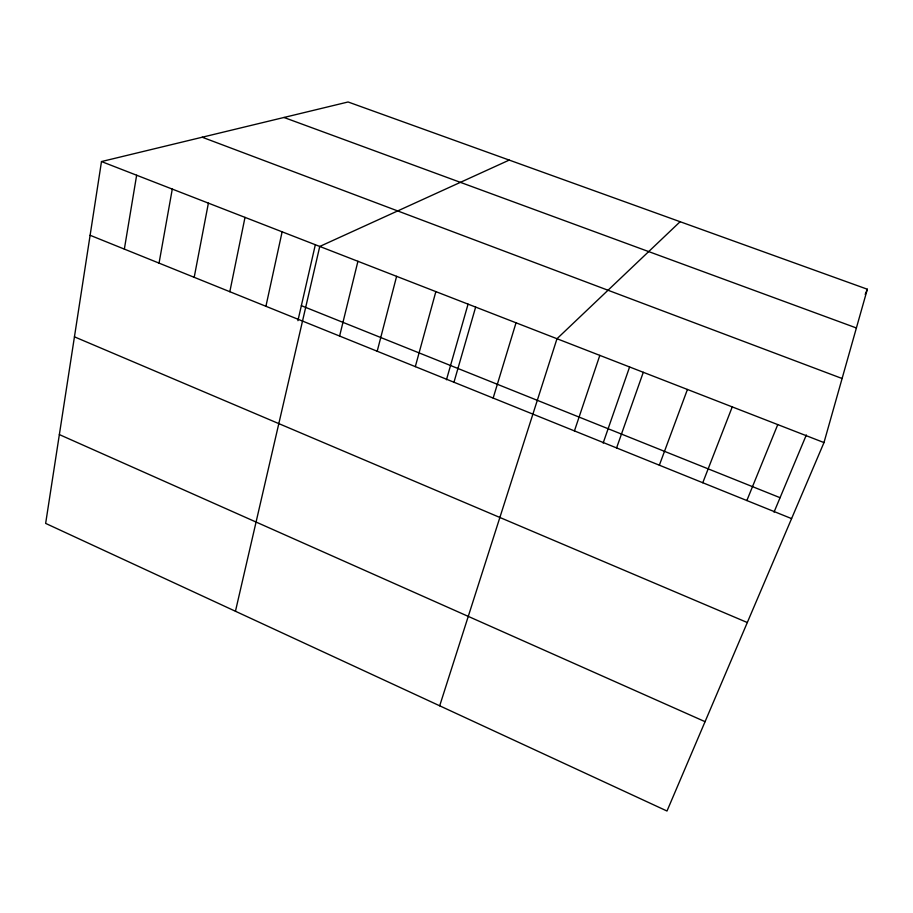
<?xml version="1.0" encoding="UTF-8"?>
<svg xmlns="http://www.w3.org/2000/svg" width="913" height="913" viewBox="0 0 913 913"><rect width="100%" height="100%" fill="white"/><g stroke="black" fill="none" stroke-linecap="round" stroke-linejoin="round"><path stroke-width="1.37" d="M101.491 161.555L45.65 523.4L666.992 811.018L823.983 442.577L867.35 289.227L348.093 101.982L101.491 161.555L823.983 442.577M124.351 249.112L136.642 175.239M159.045 263.127L172.283 189.094M194.195 277.324L208.392 203.143M229.825 291.715L245.004 217.385M265.923 306.289L282.128 231.822M297.912 320.691L315.327 244.764M235.451 611.265L319.755 246.453L509.237 160.083M339.602 336.052L357.919 261.301M377.195 351.243L396.607 276.342M415.312 366.638L435.855 291.612M446.457 379.785L468.061 304.166M453.966 382.239L475.65 307.088M493.157 398.068L516.028 322.803M439.689 705.806L556.987 338.734L680.128 221.711M574.437 430.902L599.818 355.385M603.139 443.079L629.593 367.003M616.583 447.918L643.288 372.299M659.357 465.196L687.432 389.463M702.77 482.737L732.249 406.901M746.845 500.541L777.762 424.602M774.03 512.125L806.339 434.953M865.193 294.397L867.35 289.227M283.966 117.469L856.394 327.972M202.207 137.224L842.094 378.507M301.358 305.672L780.067 497.699M90.113 235.28L791.582 518.607M74.444 336.84L747.302 622.529M59.356 434.588L705.064 721.669"/></g></svg>
